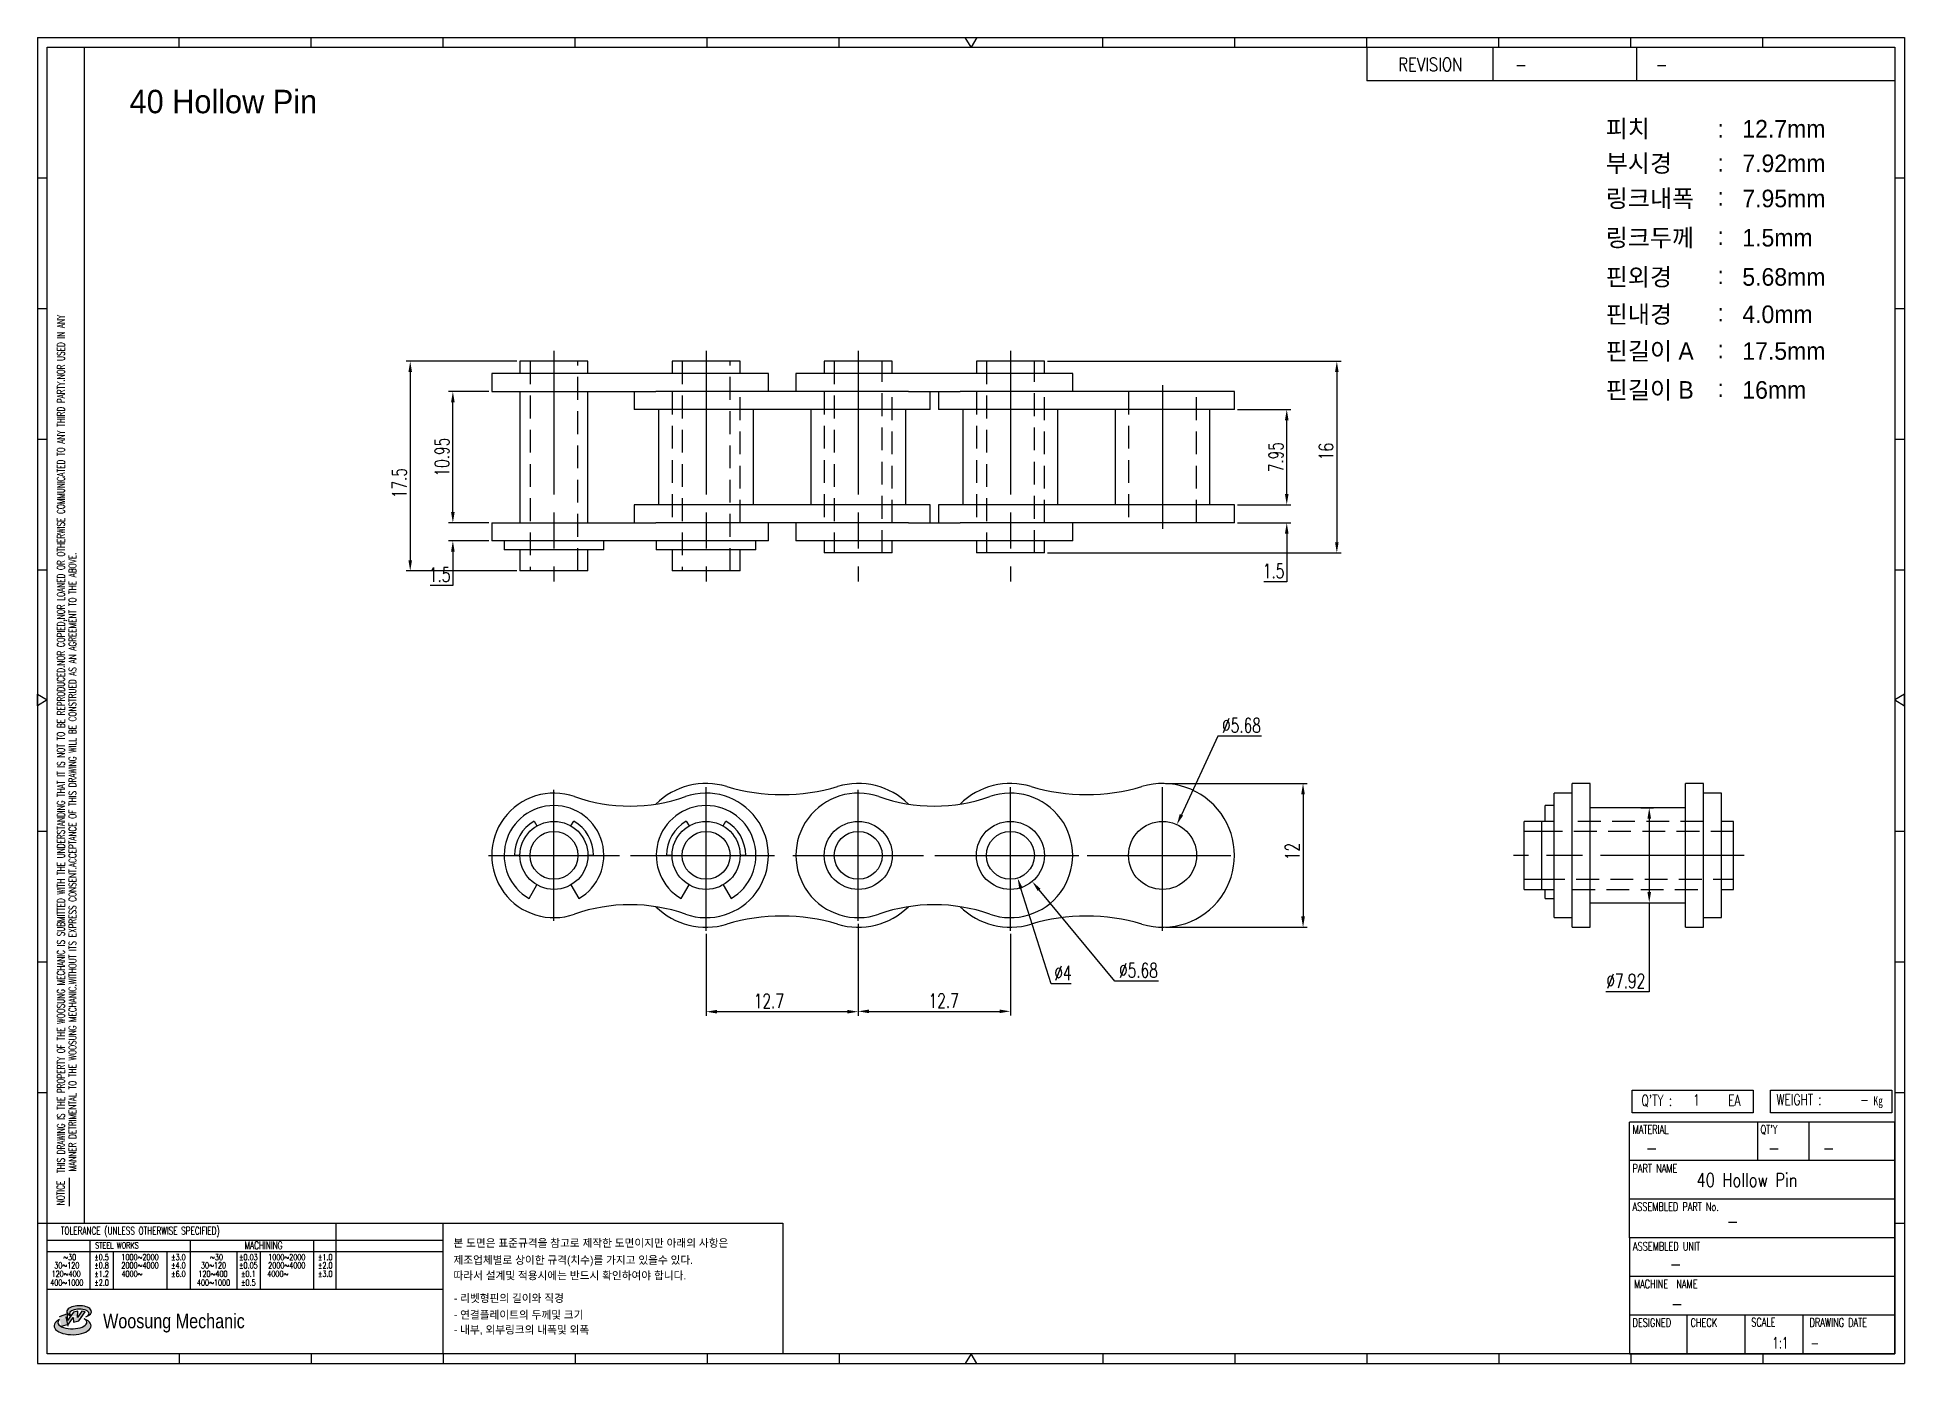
# Model space of a CAD drawing. Header units: millimetres. Extents: x 148 to 303, y 59 to 170.
import ezdxf
from ezdxf.enums import TextEntityAlignment as Align

# ---------------------------------------------------------------- set-up
doc = ezdxf.new("R2010")
doc.units = ezdxf.units.MM
doc.linetypes.add('AM_ISO08W050', pattern=[18, 12, -1.5, 3, -1.5])
doc.linetypes.add('HIDDEN', pattern=[9.525, 6.35, -3.175])
doc.layers.get('Defpoints').update_dxf_attribs({"color": 80})
doc.layers.add('CL1', color=140, linetype='AM_ISO08W050', lineweight=25)
for name, color, linetype in [('HL', 3, 'HIDDEN'), ('S-DIM', 7, 'Continuous'), ('TITLE', 7, 'Continuous'), ('도면레이아웃', 7, 'Continuous')]:
    doc.layers.add(name, color=color, linetype=linetype)
doc.styles.add('HAN', font='ROMANS.shx', dxfattribs={"width": 0.7, "bigfont": 'whgtxt.shx'})
doc.styles.add('HKD_ST2', font='romans.shx', dxfattribs={"width": 0.7, "height": 4, "bigfont": '@extfont2.shx'})
doc.styles.add('HSG', font='SIMPLEX.shx', dxfattribs={"width": 0.7, "bigfont": 'HSG.shx'})
doc.styles.add('MtXpl_', font='Gulim.ttf')
doc.styles.add('SLDTEXTSTYLE4', font='arial.ttf', dxfattribs={"width": 0.8})
doc.dimstyles.new('AP0.5', dxfattribs={"dimscale": 0.5, "dimtxt": 2.4, "dimasz": 1.8, "dimexe": 0.7, "dimexo": 0.5, "dimgap": 0.6, "dimtad": 1, "dimtoh": 1, "dimrnd": 0.01, "dimzin": 9, "dimdsep": 46, "dimtxsty": 'HSG', "dimcen": 0, "dimclrd": 251, "dimclre": 251, "dimclrt": 60, "dimazin": 2, "dimtp": 1, "dimtm": 1, "dimtfac": 0.5, "dimtofl": 0, "dimtmove": 0, "dimatfit": 3, "dimfxl": 0, "dimtvp": 1, "dimtolj": 2, "dimlwd": -1, "dimlwe": -1, "dimarcsym": 0})

# ---------------------------------------------------------------- blocks, each defined once
blk = doc.blocks.new('MAST')
at = {"layer": '도면레이아웃'}
h = blk.add_hatch(color=10, dxfattribs=at)
h.paths.add_polyline_path([(1.544, 35.177), (1.554, 34.966), (1.779, 35.034), (2.054, 35.422), (1.908, 35.446), (1.728, 35.167), (1.741, 35.439), (1.547, 35.405), (1.292, 35.041), (1.295, 35.33), (0.943, 35.208), (1.03, 34.8), (1.336, 34.885)])
edge = h.paths.add_edge_path()
edge.add_ellipse((1.795, 35.421), major_axis=(-0.53, 0), ratio=0.487785, start_angle=122.36065, end_angle=403.39574)
edge.add_line((1.411, 35.244), (1.419, 35.261))
edge.add_ellipse((1.798, 35.344), major_axis=(-0.423, 0), ratio=0.444396, start_angle=131.58977, end_angle=386.19408, ccw=False)
edge = h.paths.add_edge_path()
edge.add_ellipse((1.512, 34.815), major_axis=(-0.793, 0), ratio=0.480113, start_angle=314.67633, end_angle=590.85213)
edge.add_ellipse((1.501, 34.958), major_axis=(-0.62, 0), ratio=0.43311, start_angle=331.7024, end_angle=574.42495, ccw=False)
at = {"color": 140}
for p, q in [((0, 90.118), (80.15, 90.118)), ((0, 90.118), (0, 33.191)), ((80.15, 90.118), (80.15, 33.191)), ((57.068, 89.693), (57.068, 88.246)), ((62.47, 89.693), (62.47, 88.246)), ((68.635, 89.693), (68.635, 88.246)), ((79.725, 88.246), (57.068, 88.246)), ((68.449, 43.961), (68.449, 44.936)), ((68.449, 44.936), (73.654, 44.936)), ((73.654, 44.936), (73.654, 43.961)), ((74.39, 43.961), (74.39, 44.936)), ((74.39, 44.936), (79.595, 44.936)), ((79.595, 44.936), (79.595, 43.961)), ((68.336, 38.59), (68.336, 43.563)), ((79.725, 43.563), (68.336, 43.563)), ((73.654, 43.961), (68.449, 43.961)), ((73.827, 43.563), (73.827, 41.905)), ((79.595, 43.961), (74.39, 43.961)), ((76.037, 43.563), (76.037, 41.905)), ((79.725, 38.59), (79.725, 43.563)), ((79.725, 41.905), (68.336, 41.905)), ((79.725, 40.248), (68.336, 40.248)), ((68.336, 38.59), (68.336, 33.616)), ((79.725, 38.59), (68.336, 38.59)), ((79.725, 33.616), (79.725, 38.59)), ((79.725, 36.932), (68.336, 36.932)), ((79.725, 35.274), (68.336, 35.274)), ((70.822, 33.616), (70.822, 35.274)), ((73.309, 33.616), (73.309, 35.274)), ((75.796, 33.616), (75.796, 35.274)), ((0, 33.191), (80.15, 33.191)), ((68.336, 33.616), (79.725, 33.616))]:
    blk.add_line(p, q, dxfattribs=at)
for p, q in [((6.089, 89.693), (6.089, 90.118)), ((11.753, 89.693), (11.753, 90.118)), ((17.418, 89.693), (17.418, 90.118)), ((23.082, 89.693), (23.082, 90.118)), ((28.746, 89.693), (28.746, 90.118)), ((34.411, 89.693), (34.411, 90.118)), ((45.739, 89.693), (45.739, 90.118)), ((51.404, 89.693), (51.404, 90.118)), ((57.068, 89.693), (57.068, 90.118)), ((62.732, 89.693), (62.732, 90.118)), ((68.397, 89.693), (68.397, 90.118)), ((74.061, 89.693), (74.061, 90.118)), ((0, 84.085), (0.425, 84.085)), ((79.725, 84.085), (80.15, 84.085)), ((0, 78.478), (0.425, 78.478)), ((79.725, 78.478), (80.15, 78.478)), ((0, 72.87), (0.425, 72.87)), ((79.725, 72.87), (80.15, 72.87)), ((0, 67.262), (0.425, 67.262)), ((79.725, 67.262), (80.15, 67.262)), ((0, 56.047), (0.425, 56.047)), ((79.725, 56.047), (80.15, 56.047)), ((0, 50.439), (0.425, 50.439)), ((79.725, 50.439), (80.15, 50.439)), ((0, 44.832), (0.425, 44.832)), ((79.725, 44.832), (80.15, 44.832)), ((1.377, 39.947), (1.377, 41.174)), ((0, 39.224), (0.425, 39.224)), ((79.725, 39.224), (80.15, 39.224)), ((6.089, 33.616), (6.089, 33.191)), ((11.753, 33.616), (11.753, 33.191)), ((17.418, 33.616), (17.418, 33.191)), ((23.082, 33.616), (23.082, 33.191)), ((28.746, 33.616), (28.746, 33.191)), ((34.411, 33.616), (34.411, 33.191)), ((45.739, 33.616), (45.739, 33.191)), ((51.404, 33.616), (51.404, 33.191)), ((57.068, 33.616), (57.068, 33.191)), ((62.732, 33.616), (62.732, 33.191)), ((68.397, 33.616), (68.397, 33.191)), ((74.061, 33.616), (74.061, 33.191))]:
    blk.add_line(p, q)
at = {"color": 2}
for p, q in [((2.017, 39.224), (2.017, 89.693)), ((0.425, 39.224), (17.418, 39.224)), ((0.425, 38.487), (17.418, 38.487)), ((2.257, 38.487), (2.257, 36.382)), ((6.557, 38.5), (6.557, 36.382)), ((11.857, 38.487), (11.857, 36.382)), ((12.816, 39.224), (12.816, 36.382)), ((17.418, 33.616), (17.418, 39.224)), ((0.425, 38.012), (17.418, 38.012)), ((3.257, 38.012), (3.257, 36.382)), ((5.557, 38.012), (5.557, 36.382)), ((8.557, 38.012), (8.557, 36.382)), ((9.557, 38.026), (9.557, 36.382)), ((0.425, 36.382), (17.418, 36.382))]:
    blk.add_line(p, q, dxfattribs=at)
for points in [[(40.075, 89.693), (39.83, 90.118), (40.32, 90.118)], [(0.425, 61.679), (0, 61.433), (0, 61.924)], [(79.725, 61.679), (80.15, 61.433), (80.15, 61.924)], [(40.075, 33.616), (39.83, 33.191), (40.32, 33.191)]]:
    blk.add_lwpolyline(points, close=True)
at = {"color": 140}
blk.add_lwpolyline([(0.425, 89.693), (79.725, 89.693), (79.725, 33.616), (0.425, 33.616)], close=True, dxfattribs=at)
at = {"layer": '도면레이아웃'}
for p, q in [((1.295, 35.33), (0.943, 35.208)), ((1.547, 35.405), (1.292, 35.041)), ((1.292, 35.041), (1.295, 35.33)), ((1.741, 35.439), (1.547, 35.405)), ((1.908, 35.446), (1.728, 35.167)), ((1.728, 35.167), (1.741, 35.439)), ((1.779, 35.034), (2.054, 35.422)), ((2.054, 35.422), (1.908, 35.446)), ((1.03, 34.8), (1.336, 34.885)), ((1.224, 35.208), (1.311, 34.8)), ((1.224, 35.208), (1.224, 35.208)), ((1.336, 34.885), (1.544, 35.177)), ((1.419, 35.261), (1.411, 35.244)), ((1.544, 35.177), (1.554, 34.966)), ((1.554, 34.966), (1.779, 35.034))]:
    blk.add_line(p, q, dxfattribs=at)
for centre, major_axis, ratio, start_param, end_param in [((1.795, 35.421), (-0.53, 0), 0.487785, 2.135596, 7.040584), ((1.798, 35.344), (-0.423, 0), 0.444396, 2.296675, 6.740358), ((1.512, 34.815), (-0.793, 0), 0.480113, 5.492138, 10.312315), ((1.501, 34.958), (-0.62, 0), 0.43311, 5.789299, 10.025607)]:
    blk.add_ellipse(centre, major_axis=major_axis, ratio=ratio, start_param=start_param, end_param=end_param, dxfattribs=at)
for s, height, style, width, p in [('REVISION', 0.5806, 'HAN', 0.8, (58.415, 88.664)), ('-', 0.581, 'HAN', 0.8, (63.426, 88.664)), ('-', 0.581, 'HAN', 0.8, (69.468, 88.664)), ("Q'TY : ", 0.4746, 'HKD_ST2', 0.7, (68.857, 44.253)), ('1', 0.475, 'HKD_ST2', 0.7, (71.071, 44.275)), ('EA', 0.4746, 'HKD_ST2', 0.7, (72.578, 44.253)), ('WEIGHT : ', 0.4746, 'HKD_ST2', 0.7, (74.65, 44.286)), ('-', 0.581, 'HAN', 0.8, (69.029, 42.157)), ('-', 0.581, 'HAN', 0.8, (74.289, 42.157)), ('-', 0.581, 'HAN', 0.8, (76.623, 42.157)), ('-', 0.581, 'HAN', 0.8, (72.515, 39.013)), ('-', 0.581, 'HAN', 0.8, (70.067, 37.189)), ('-', 0.581, 'HAN', 0.8, (70.126, 35.48)), ('1:1', 0.4746, 'HKD_ST2', 0.7, (74.458, 33.848)), ('-', 0.475, 'HKD_ST2', 0.7, (76.112, 33.837))]:
    blk.add_text(s, height=height, dxfattribs=dict(style=style, width=width)).set_placement(p)
at = {"color": 6, "style": 'HKD_ST2', "width": 0.7}
for s, p in [(' THIS DRAWING IS THE PROPERTY OF THE WOOSUNG MECHANIC IS SUBMITTED WITH THE UNDERSTANDING THAT IT IS NOT TO BE REPRODUCED.NOR COPIED,NOR LOANED OR OTHERWISE COMMUNICATED TO ANY THIRD PARTY.NOR USED IN ANY', (1.173, 41.217)), ('MANNER DETRIMENTAL TO THE WOOSUNG MECHANIC.WITHOUT ITS EXPRESS CONSENT.ACCEPTANCE OF THIS DRAWING WILL BE CONSTRUED AS AN AGREEMENT TO THE ABOVE.', (1.672, 41.447))]:
    blk.add_text(s, height=0.326266, rotation=90, dxfattribs=at).set_placement(p)
at = {"style": 'HKD_ST2', "width": 0.7}
blk.add_text('-', height=0.475, dxfattribs=at).set_placement((78.613, 44.286), align=Align.RIGHT)
at = {"color": 254, "style": 'HKD_ST2', "width": 0.7}
for s, height, p in [('MATERIAL', 0.3651, (68.474, 43.425)), ("QT'Y", 0.3651, (73.965, 43.425)), ('PART NAME', 0.3651, (68.474, 41.756)), ('ASSEMBLED PART No.', 0.36511, (68.474, 40.109)), ('ASSEMBLED UNIT', 0.36511, (68.49, 38.408)), ('MACHINE  NAME', 0.36511, (68.532, 36.794)), ('DESIGNED', 0.3651, (68.474, 35.136)), ('CHECK', 0.3651, (70.961, 35.136)), ('SCALE', 0.3651, (73.566, 35.153)), ('DRAWING DATE', 0.36511, (76.071, 35.141))]:
    blk.add_text(s, height=height, dxfattribs=at).set_placement(p, align=Align.TOP_LEFT)
at = {"style": 'HKD_ST2', "width": 0.7}
blk.add_text('NOTICE', height=0.3263, rotation=90, dxfattribs=at).set_placement((1.163, 39.988))
blk.add_text('TOLERANCE (UNLESS OTHERWISE SPECIFIED)', height=0.32627, dxfattribs=at).set_placement((4.417, 38.896), align=Align.MIDDLE_CENTER)
at = {"color": 4, "style": 'HKD_ST2', "width": 0.7}
for s, height, p in [('%%12630', 0.261, (1.389, 37.762)), ('1000%%1262000', 0.26101, (4.407, 37.762)), ('%%12630', 0.261, (7.689, 37.762)), ('1000%%1262000', 0.26101, (10.707, 37.762)), ('120%%126400', 0.26101, (1.237, 37.045)), ('30%%126120', 0.261, (1.263, 37.411)), ('4000%%126', 0.261, (4.061, 37.045)), ('2000%%1264000', 0.26101, (4.407, 37.411)), ('120%%126400', 0.26101, (7.537, 37.045)), ('30%%126120', 0.261, (7.563, 37.411)), ('4000%%126', 0.261, (10.321, 37.045)), ('2000%%1264000', 0.26101, (10.707, 37.411)), ('400%%1261000', 0.26101, (1.263, 36.67)), ('400%%1261000', 0.26101, (7.563, 36.67))]:
    blk.add_text(s, height=height, dxfattribs=at).set_placement(p, align=Align.MIDDLE_CENTER)
for s, height, p in [('%%P0.5', 0.261, (2.757, 37.762)), ('STEEL WORKS', 0.26101, (3.416, 38.268)), ('%%P3.0', 0.261, (6.057, 37.762)), ('%%P0.03', 0.261, (9.057, 37.762)), ('MACHINING', 0.3263, (9.707, 38.27)), ('%%P1.0', 0.261, (12.357, 37.762)), ('%%P0.8', 0.261, (2.757, 37.411)), ('%%P1.2', 0.261, (2.757, 37.045)), ('%%P4.0', 0.261, (6.057, 37.411)), ('%%P6.0', 0.261, (6.057, 37.045)), ('%%P0.05', 0.261, (9.057, 37.411)), ('%%P0.1', 0.261, (9.057, 37.045)), ('%%P2.0', 0.261, (12.357, 37.411)), ('%%P3.0', 0.261, (12.357, 37.045)), ('%%P2.0', 0.261, (2.757, 36.67)), ('%%P0.5', 0.261, (9.057, 36.67))]:
    blk.add_text(s, height=height, dxfattribs=at).set_placement(p, align=Align.MIDDLE)
at = {"color": 1, "style": 'SLDTEXTSTYLE4', "width": 0.8}
blk.add_text('Woosung Mechanic', height=0.61957, dxfattribs=at).set_placement((2.822, 34.711))
at = {"layer": 'TITLE', "width": 0.8}
blk.add_text('Kg', height=0.3789, dxfattribs=at).set_placement((78.807, 44.286))
blk = doc.blocks.new('*D2')
at = {"layer": 'Defpoints', "color": 0, "transparency": 16777216}
for p in [(247.54, 130.74), (251.91, 130.74), (247.54, 129.24)]:
    blk.add_point(p, dxfattribs=at)
at = {"layer": 'S-DIM', "color": 251, "transparency": 16777216}
for p, q in [((251.91, 131.64), (251.91, 132.54)), ((247.79, 130.74), (252.26, 130.74)), ((247.79, 129.24), (252.26, 129.24)), ((251.91, 128.34), (251.91, 124.32)), ((251.91, 124.32), (250.01, 124.32))]:
    blk.add_line(p, q, dxfattribs=at)
for points in [[(251.76, 131.64), (252.06, 131.64), (251.91, 130.74)], [(251.76, 128.34), (252.06, 128.34), (251.91, 129.24)]]:
    blk.add_solid(points, dxfattribs=at)
at = {"layer": 'S-DIM', "color": 60, "transparency": 16777216, "insert": (250.81, 125.22), "char_height": 1.2, "attachment_point": 5, "style": 'HSG'}
blk.add_mtext('\\A2;1.5', dxfattribs=at)
blk = doc.blocks.new('*D3')
at = {"layer": 'Defpoints', "color": 0, "transparency": 16777216}
for p in [(247.54, 138.69), (251.91, 138.69), (247.54, 130.74)]:
    blk.add_point(p, dxfattribs=at)
at = {"layer": 'S-DIM', "color": 251, "transparency": 16777216}
for p, q in [((247.79, 138.69), (252.26, 138.69)), ((251.91, 131.64), (251.91, 137.79)), ((247.79, 130.74), (252.26, 130.74))]:
    blk.add_line(p, q, dxfattribs=at)
for points in [[(251.76, 137.79), (252.06, 137.79), (251.91, 138.69)], [(251.76, 131.64), (252.06, 131.64), (251.91, 130.74)]]:
    blk.add_solid(points, dxfattribs=at)
at = {"layer": 'S-DIM', "color": 60, "transparency": 16777216, "insert": (251.01, 134.72), "char_height": 1.2, "attachment_point": 5, "rotation": 90, "style": 'HSG'}
blk.add_mtext('\\A2;7.95', dxfattribs=at)
blk = doc.blocks.new('*D4')
at = {"layer": 'Defpoints', "color": 0, "transparency": 16777216}
for p in [(182.3, 129.24), (185.54, 129.24), (185.54, 127.74)]:
    blk.add_point(p, dxfattribs=at)
at = {"layer": 'S-DIM', "color": 251, "transparency": 16777216}
for p, q in [((182.3, 130.14), (182.3, 131.04)), ((185.29, 129.24), (181.95, 129.24)), ((185.29, 127.74), (181.95, 127.74)), ((182.3, 126.84), (182.3, 124)), ((182.3, 124), (180.4, 124))]:
    blk.add_line(p, q, dxfattribs=at)
for points in [[(182.15, 130.14), (182.45, 130.14), (182.3, 129.24)], [(182.15, 126.84), (182.45, 126.84), (182.3, 127.74)]]:
    blk.add_solid(points, dxfattribs=at)
at = {"layer": 'S-DIM', "color": 60, "transparency": 16777216, "insert": (181.2, 124.9), "char_height": 1.2, "attachment_point": 5, "style": 'HSG'}
blk.add_mtext('\\A2;1.5', dxfattribs=at)
blk = doc.blocks.new('*D5')
at = {"layer": 'Defpoints', "color": 0, "transparency": 16777216}
for p in [(182.3, 140.19), (185.54, 140.19), (185.54, 129.24)]:
    blk.add_point(p, dxfattribs=at)
at = {"layer": 'S-DIM', "color": 251, "transparency": 16777216}
for p, q in [((185.29, 140.19), (181.95, 140.19)), ((182.3, 130.14), (182.3, 139.29)), ((185.29, 129.24), (181.95, 129.24))]:
    blk.add_line(p, q, dxfattribs=at)
for points in [[(182.15, 139.29), (182.45, 139.29), (182.3, 140.19)], [(182.15, 130.14), (182.45, 130.14), (182.3, 129.24)]]:
    blk.add_solid(points, dxfattribs=at)
at = {"layer": 'S-DIM', "color": 60, "transparency": 16777216, "insert": (181.4, 134.72), "char_height": 1.2, "attachment_point": 5, "rotation": 90, "style": 'HSG'}
blk.add_mtext('\\A2;10.95', dxfattribs=at)
blk = doc.blocks.new('*D6')
at = {"layer": 'Defpoints', "color": 0, "transparency": 16777216}
for p in [(216.14, 96.02), (228.84, 95.18), (228.84, 88.46)]:
    blk.add_point(p, dxfattribs=at)
at = {"layer": 'S-DIM', "color": 251, "transparency": 16777216}
for p, q in [((216.14, 95.77), (216.14, 88.11)), ((228.84, 94.93), (228.84, 88.11)), ((217.04, 88.46), (227.94, 88.46))]:
    blk.add_line(p, q, dxfattribs=at)
for points in [[(217.04, 88.61), (217.04, 88.31), (216.14, 88.46)], [(227.94, 88.61), (227.94, 88.31), (228.84, 88.46)]]:
    blk.add_solid(points, dxfattribs=at)
at = {"layer": 'S-DIM', "color": 60, "transparency": 16777216, "insert": (223.27, 89.36), "char_height": 1.2, "attachment_point": 5, "style": 'HSG'}
blk.add_mtext('\\A2;12.7', dxfattribs=at)
blk = doc.blocks.new('*D7')
at = {"layer": 'Defpoints', "color": 0, "transparency": 16777216}
for p in [(228.23, 103.39), (229.45, 99.57)]:
    blk.add_point(p, dxfattribs=at)
at = {"layer": 'S-DIM', "color": 251, "transparency": 16777216}
for p, q in [((232.25, 90.77), (229.72, 98.72)), ((233.91, 90.77), (232.25, 90.77))]:
    blk.add_line(p, q, dxfattribs=at)
blk.add_solid([(229.86, 98.76), (229.58, 98.67), (229.45, 99.57)], dxfattribs=at)
at = {"layer": 'S-DIM', "color": 60, "transparency": 16777216, "insert": (233.23, 91.67), "char_height": 1.2, "attachment_point": 5, "style": 'HSG'}
blk.add_mtext('\\A2;∅4', dxfattribs=at)
blk = doc.blocks.new('*D8')
at = {"layer": 'Defpoints', "color": 0, "transparency": 16777216}
for p in [(227.02, 103.66), (230.66, 99.3)]:
    blk.add_point(p, dxfattribs=at)
at = {"layer": 'S-DIM', "color": 251, "transparency": 16777216}
for p, q in [((237.57, 90.99), (231.23, 98.61)), ((241.19, 90.99), (237.57, 90.99))]:
    blk.add_line(p, q, dxfattribs=at)
blk.add_solid([(231.35, 98.7), (231.12, 98.51), (230.66, 99.3)], dxfattribs=at)
at = {"layer": 'S-DIM', "color": 60, "transparency": 16777216, "insert": (239.53, 91.89), "char_height": 1.2, "attachment_point": 5, "style": 'HSG'}
blk.add_mtext('\\A2;∅5.68', dxfattribs=at)
blk = doc.blocks.new('*D9')
at = {"layer": 'Defpoints', "color": 0, "transparency": 16777216}
for p in [(242.74, 104.05), (240.34, 98.91)]:
    blk.add_point(p, dxfattribs=at)
at = {"layer": 'S-DIM', "color": 251, "transparency": 16777216}
for p, q in [((246.17, 111.43), (243.12, 104.87)), ((249.79, 111.43), (246.17, 111.43))]:
    blk.add_line(p, q, dxfattribs=at)
blk.add_solid([(242.98, 104.93), (243.26, 104.81), (242.74, 104.05)], dxfattribs=at)
at = {"layer": 'S-DIM', "color": 60, "transparency": 16777216, "insert": (248.13, 112.33), "char_height": 1.2, "attachment_point": 5, "style": 'HSG'}
blk.add_mtext('\\A2;∅5.68', dxfattribs=at)
blk = doc.blocks.new('*D10')
at = {"layer": 'Defpoints', "color": 0, "transparency": 16777216}
for p in [(187.9, 142.72), (178.74, 125.22), (187.9, 125.22)]:
    blk.add_point(p, dxfattribs=at)
at = {"layer": 'S-DIM', "color": 251, "transparency": 16777216}
for p, q in [((187.65, 142.72), (178.39, 142.72)), ((178.74, 141.82), (178.74, 126.12)), ((187.65, 125.22), (178.39, 125.22))]:
    blk.add_line(p, q, dxfattribs=at)
for points in [[(178.59, 141.82), (178.89, 141.82), (178.74, 142.72)], [(178.59, 126.12), (178.89, 126.12), (178.74, 125.22)]]:
    blk.add_solid(points, dxfattribs=at)
at = {"layer": 'S-DIM', "color": 60, "transparency": 16777216, "insert": (177.84, 132.55), "char_height": 1.2, "attachment_point": 5, "rotation": 90, "style": 'HSG'}
blk.add_mtext('\\A2;17.5', dxfattribs=at)
blk = doc.blocks.new('*D11')
at = {"layer": 'Defpoints', "color": 0, "transparency": 16777216}
for p in [(231.68, 142.72), (231.68, 126.72), (256.09, 126.72)]:
    blk.add_point(p, dxfattribs=at)
at = {"layer": 'S-DIM', "color": 251, "transparency": 16777216}
for p, q in [((231.93, 142.72), (256.44, 142.72)), ((256.09, 141.82), (256.09, 127.62)), ((231.93, 126.72), (256.44, 126.72))]:
    blk.add_line(p, q, dxfattribs=at)
for points in [[(255.94, 141.82), (256.24, 141.82), (256.09, 142.72)], [(255.94, 127.62), (256.24, 127.62), (256.09, 126.72)]]:
    blk.add_solid(points, dxfattribs=at)
at = {"layer": 'S-DIM', "color": 60, "transparency": 16777216, "insert": (255.19, 135.19), "char_height": 1.2, "attachment_point": 5, "rotation": 90, "style": 'HSG'}
blk.add_mtext('\\A2;16', dxfattribs=at)
blk = doc.blocks.new('*D12')
at = {"layer": 'Defpoints', "color": 0, "transparency": 16777216}
for p in [(281.21, 105.44), (281.21, 97.52), (282.17, 97.52)]:
    blk.add_point(p, dxfattribs=at)
at = {"layer": 'S-DIM', "color": 251, "transparency": 16777216}
for p, q in [((281.46, 105.44), (282.52, 105.44)), ((282.17, 104.54), (282.17, 98.42)), ((281.46, 97.52), (282.52, 97.52)), ((282.17, 97.52), (282.17, 90.1)), ((282.17, 90.1), (278.55, 90.1))]:
    blk.add_line(p, q, dxfattribs=at)
for points in [[(282.02, 104.54), (282.32, 104.54), (282.17, 105.44)], [(282.02, 98.42), (282.32, 98.42), (282.17, 97.52)]]:
    blk.add_solid(points, dxfattribs=at)
at = {"layer": 'S-DIM', "color": 60, "transparency": 16777216, "insert": (280.21, 91), "char_height": 1.2, "attachment_point": 5, "style": 'HSG'}
blk.add_mtext('\\A2;%%c7.92', dxfattribs=at)
blk = doc.blocks.new('*D13')
at = {"layer": 'Defpoints', "color": 0, "transparency": 16777216}
for p in [(241.54, 107.48), (241.54, 95.48), (253.27, 95.48)]:
    blk.add_point(p, dxfattribs=at)
at = {"layer": 'S-DIM', "color": 251, "transparency": 16777216}
for p, q in [((241.79, 107.48), (253.62, 107.48)), ((253.27, 106.58), (253.27, 96.38)), ((241.79, 95.48), (253.62, 95.48))]:
    blk.add_line(p, q, dxfattribs=at)
for points in [[(253.12, 106.58), (253.42, 106.58), (253.27, 107.48)], [(253.12, 96.38), (253.42, 96.38), (253.27, 95.48)]]:
    blk.add_solid(points, dxfattribs=at)
at = {"layer": 'S-DIM', "color": 60, "transparency": 16777216, "insert": (252.37, 101.8), "char_height": 1.2, "attachment_point": 5, "rotation": 90, "style": 'HSG'}
blk.add_mtext('\\A2;12', dxfattribs=at)
blk = doc.blocks.new('*D14')
at = {"layer": 'Defpoints', "color": 0, "transparency": 16777216}
for p in [(203.44, 95.18), (216.14, 96.02), (203.44, 88.43)]:
    blk.add_point(p, dxfattribs=at)
at = {"layer": 'S-DIM', "color": 251, "transparency": 16777216}
for p, q in [((216.14, 95.77), (216.14, 88.08)), ((203.44, 94.93), (203.44, 88.08)), ((215.24, 88.43), (204.34, 88.43))]:
    blk.add_line(p, q, dxfattribs=at)
for points in [[(204.34, 88.58), (204.34, 88.28), (203.44, 88.43)], [(215.24, 88.58), (215.24, 88.28), (216.14, 88.43)]]:
    blk.add_solid(points, dxfattribs=at)
at = {"layer": 'S-DIM', "color": 60, "transparency": 16777216, "insert": (208.68, 89.33), "char_height": 1.2, "attachment_point": 5, "style": 'HSG'}
blk.add_mtext('\\A2;12.7', dxfattribs=at)

msp = doc.modelspace()

# ---------------------------------------------------------------- linework, layer by layer
for p, q in [((193.58, 142.72), (187.9, 142.72)), ((187.9, 142.72), (187.9, 141.695)), ((193.58, 141.695), (193.58, 142.72)), ((206.28, 142.72), (200.6, 142.72)), ((200.6, 142.72), (200.6, 141.695)), ((206.28, 141.695), (206.28, 142.72)), ((218.98, 142.72), (213.3, 142.72)), ((213.3, 142.72), (213.3, 141.695)), ((218.98, 141.695), (218.98, 142.72)), ((231.68, 142.72), (226, 142.72)), ((226, 142.72), (226, 141.695)), ((231.68, 141.695), (231.68, 142.72)), ((185.54, 141.695), (185.54, 140.195)), ((208.64, 141.695), (185.54, 141.695)), ((208.64, 140.195), (208.64, 141.695)), ((210.94, 141.695), (210.94, 140.195)), ((234.04, 141.695), (210.94, 141.695)), ((234.04, 140.195), (234.04, 141.695)), ((185.54, 140.195), (199.238, 140.195)), ((187.9, 140.195), (187.9, 129.245)), ((193.58, 129.245), (193.58, 140.195)), ((197.44, 140.195), (197.44, 138.695)), ((220.343, 140.195), (199.238, 140.195)), ((220.343, 140.195), (224.638, 140.195)), ((222.14, 138.695), (222.14, 140.195)), ((222.84, 140.195), (222.84, 138.695)), ((247.54, 140.195), (224.638, 140.195)), ((247.54, 138.695), (247.54, 140.195)), ((222.14, 138.695), (197.44, 138.695)), ((199.48, 138.695), (199.48, 130.745)), ((207.4, 130.745), (207.4, 138.695)), ((212.18, 138.695), (212.18, 130.745)), ((220.1, 130.745), (220.1, 138.695)), ((247.54, 138.695), (222.84, 138.695)), ((224.88, 138.695), (224.88, 130.745)), ((232.8, 130.745), (232.8, 138.695)), ((237.58, 138.695), (237.58, 130.745)), ((245.5, 130.745), (245.5, 138.695)), ((197.44, 130.745), (197.44, 129.245)), ((222.14, 130.745), (197.44, 130.745)), ((222.14, 129.245), (222.14, 130.745)), ((222.84, 130.745), (222.84, 129.245)), ((247.54, 130.745), (222.84, 130.745)), ((247.54, 129.245), (247.54, 130.745)), ((185.54, 129.245), (199.238, 129.245)), ((185.54, 129.245), (185.54, 127.745)), ((220.343, 129.245), (199.238, 129.245)), ((208.64, 127.745), (208.64, 129.245)), ((210.94, 129.245), (210.94, 127.745)), ((220.343, 129.245), (224.638, 129.245)), ((247.54, 129.245), (224.638, 129.245)), ((234.04, 127.745), (234.04, 129.245)), ((208.64, 127.745), (185.54, 127.745)), ((186.58, 127.745), (186.58, 126.995)), ((194.9, 126.995), (186.58, 126.995)), ((187.9, 126.995), (187.9, 125.22)), ((193.58, 125.22), (193.58, 126.995)), ((194.9, 126.995), (194.9, 127.745)), ((199.28, 127.745), (199.28, 126.995)), ((207.6, 126.995), (199.28, 126.995)), ((200.6, 126.995), (200.6, 125.22)), ((206.28, 125.22), (206.28, 126.995)), ((207.6, 126.995), (207.6, 127.745)), ((234.04, 127.745), (210.94, 127.745)), ((213.3, 127.745), (213.3, 126.72)), ((218.98, 126.72), (213.3, 126.72)), ((218.98, 126.72), (218.98, 127.745)), ((226, 127.745), (226, 126.72)), ((231.68, 126.72), (226, 126.72)), ((231.68, 126.72), (231.68, 127.745)), ((193.58, 125.22), (187.9, 125.22)), ((206.28, 125.22), (200.6, 125.22)), ((275.739, 106.68), (274.239, 106.68)), ((274.239, 96.28), (274.239, 106.68)), ((277.239, 107.48), (275.739, 107.48)), ((275.739, 95.48), (275.739, 107.48)), ((277.239, 95.48), (277.239, 107.48)), ((286.689, 107.48), (285.189, 107.48)), ((285.189, 95.48), (285.189, 107.48)), ((286.689, 95.48), (286.689, 107.48)), ((288.189, 106.68), (286.689, 106.68)), ((288.189, 96.28), (288.189, 106.68)), ((273.489, 104.32), (273.489, 105.64)), ((274.239, 105.64), (273.489, 105.64)), ((285.189, 105.44), (277.239, 105.44)), ((189.088, 104.342), (189.32, 103.94)), ((192.16, 103.94), (192.392, 104.342)), ((201.788, 104.342), (202.02, 103.94)), ((204.86, 103.94), (205.092, 104.342)), ((271.714, 98.64), (271.714, 104.32)), ((273.214, 104.32), (271.714, 104.32)), ((273.214, 98.64), (273.214, 104.32)), ((274.239, 104.32), (273.214, 104.32)), ((289.214, 104.32), (288.189, 104.32)), ((289.214, 98.64), (289.214, 104.32)), ((187.9, 101.48), (187.436, 101.48)), ((194.044, 101.48), (193.58, 101.48)), ((200.6, 101.48), (200.136, 101.48)), ((206.744, 101.48), (206.28, 101.48)), ((188.66, 97.878), (189.32, 99.021)), ((192.16, 99.021), (192.82, 97.878)), ((201.36, 97.878), (202.02, 99.021)), ((204.86, 99.021), (205.52, 97.878)), ((271.714, 98.64), (273.214, 98.64)), ((273.214, 98.64), (274.239, 98.64)), ((273.489, 97.878), (273.489, 98.64)), ((288.189, 98.64), (289.214, 98.64)), ((273.489, 97.878), (274.239, 97.878)), ((277.239, 97.52), (285.189, 97.52)), ((274.239, 96.28), (275.739, 96.28)), ((275.739, 95.48), (277.239, 95.48)), ((285.189, 95.48), (286.689, 95.48)), ((286.689, 96.28), (288.189, 96.28))]:
    msp.add_line(p, q)
at = {"color": 140}
msp.add_lwpolyline([(181.489, 70.784), (209.844, 70.784), (209.844, 59.879), (181.489, 59.879)], close=True, dxfattribs=at)
for centre, radius in [((190.74, 101.48), 2.84), ((190.74, 101.48), 2), ((203.44, 101.48), 2.84), ((203.44, 101.48), 2), ((216.14, 101.48), 2.84), ((216.14, 101.48), 2), ((228.84, 101.48), 2.84), ((228.84, 101.48), 2), ((241.54, 101.48), 2.84)]:
    msp.add_circle(centre, radius)
for centre, radius, start, end in [((190.74, 101.48), 5.2, 70.62527, 289.37473), ((197.09, 119.537), 13.941, 250.62527, 289.37473), ((203.44, 101.48), 6, 73.32821, 134.46038), ((203.44, 101.48), 5.2, 250.62527, 109.37473), ((209.79, 122.684), 16.134, 253.32821, 286.67179), ((216.14, 101.48), 5.2, 70.62527, 289.37473), ((216.14, 101.48), 6, 45.53962, 106.67179), ((222.49, 119.537), 13.941, 250.62527, 289.37473), ((228.84, 101.48), 6, 73.32821, 134.46038), ((228.84, 101.48), 5.2, 250.62527, 109.37473), ((235.19, 122.684), 16.134, 253.32821, 286.67179), ((241.54, 101.48), 6, 253.32821, 106.67179), ((190.74, 101.48), 4.16, 300, 240), ((203.44, 101.48), 4.16, 300, 240), ((190.74, 101.48), 3.304, 120, 180), ((190.74, 101.48), 3.304, 0, 60), ((203.44, 101.48), 3.304, 120, 180), ((203.44, 101.48), 3.304, 0, 60), ((197.09, 83.423), 13.941, 70.62527, 109.37473), ((203.44, 101.48), 6, 225.53962, 286.67179), ((216.14, 101.48), 6, 253.32821, 314.46038), ((222.49, 83.423), 13.941, 70.62527, 109.37473), ((228.84, 101.48), 6, 225.53962, 286.67179), ((209.79, 80.277), 16.134, 73.32821, 106.67179), ((235.19, 80.277), 16.134, 73.32821, 106.67179)]:
    msp.add_arc(centre, radius, start, end)
at = {"layer": 'CL1'}
for p, q in [((190.74, 143.595), (190.74, 124.345)), ((203.44, 143.595), (203.44, 124.345)), ((216.14, 143.595), (216.14, 124.345)), ((228.84, 143.595), (228.84, 124.345)), ((241.54, 140.742), (241.54, 128.697)), ((203.44, 95.18), (203.44, 107.78)), ((228.84, 95.18), (228.84, 107.78)), ((241.54, 95.18), (241.54, 107.78)), ((190.74, 96.02), (190.74, 106.94)), ((216.14, 96.02), (216.14, 106.94)), ((185.28, 101.48), (196.2, 101.48)), ((197.14, 101.48), (209.74, 101.48)), ((210.68, 101.48), (221.6, 101.48)), ((222.54, 101.48), (235.14, 101.48)), ((235.24, 101.48), (247.84, 101.48)), ((290.089, 101.48), (270.839, 101.48))]:
    msp.add_line(p, q, dxfattribs=at)
at = {"layer": 'HL', "linetype": 'HIDDEN', "ltscale": 0.3}
for p, q in [((188.74, 142.72), (188.74, 125.22)), ((192.74, 125.22), (192.74, 142.72)), ((201.44, 142.72), (201.44, 125.22)), ((205.44, 125.22), (205.44, 142.72)), ((214.14, 142.72), (214.14, 126.72)), ((218.14, 126.72), (218.14, 142.72)), ((226.84, 142.72), (226.84, 126.72)), ((230.84, 126.72), (230.84, 142.72)), ((200.6, 140.195), (200.6, 129.245)), ((200.6, 140.195), (200.6, 129.245)), ((206.28, 129.245), (206.28, 140.195)), ((206.28, 129.245), (206.28, 140.195)), ((213.3, 140.195), (213.3, 129.245)), ((213.3, 140.195), (213.3, 129.245)), ((218.98, 129.245), (218.98, 140.195)), ((218.98, 129.245), (218.98, 140.195)), ((226, 140.195), (226, 129.245)), ((226, 140.195), (226, 129.245)), ((231.68, 129.245), (231.68, 140.195)), ((231.68, 129.245), (231.68, 140.195)), ((238.7, 140.195), (238.7, 129.245)), ((244.38, 129.245), (244.38, 140.195)), ((273.214, 103.48), (271.714, 103.48)), ((289.214, 103.48), (273.214, 103.48)), ((286.689, 104.32), (275.739, 104.32)), ((271.714, 99.48), (273.214, 99.48)), ((273.214, 99.48), (289.214, 99.48)), ((275.739, 98.64), (286.689, 98.64))]:
    msp.add_line(p, q, dxfattribs=at)

# ---------------------------------------------------------------- block references
at = {"color": 140, "xscale": 1.944761316450404, "yscale": 1.944761316450404, "zscale": 1.944761316450404}
msp.add_blockref('MAST', (147.616, -5.497), dxfattribs=at)

# ---------------------------------------------------------------- texts
at = {"color": 254, "style": 'MtXpl_'}
for s, height, p in [('40 Hollow Pin', 1.95706, (155.316, 163.425)), ('피치', 1.4678, (278.543, 161.397)), (':', 1.468, (287.859, 161.397)), ('12.7mm', 1.4678, (289.939, 161.397)), ('부시경', 1.4678, (278.543, 158.513)), (':', 1.468, (287.859, 158.546)), ('7.92mm', 1.4678, (289.939, 158.513)), ('링크내폭', 1.4678, (278.543, 155.578)), (':', 1.468, (287.859, 155.715)), ('7.95mm', 1.4678, (289.939, 155.578)), ('링크두께', 1.4678, (278.543, 152.303)), (':', 1.468, (287.859, 152.44)), ('1.5mm', 1.4678, (289.939, 152.303)), ('핀외경', 1.4678, (278.543, 149.029)), (':', 1.468, (287.859, 149.165)), ('5.68mm', 1.4678, (289.939, 149.029)), ('핀내경', 1.4678, (278.543, 145.91)), (':', 1.468, (287.859, 146.047)), ('4.0mm', 1.4678, (289.939, 145.91)), ('핀길이 A', 1.4678, (278.543, 142.843)), (':', 1.468, (287.859, 142.98)), ('17.5mm', 1.4678, (289.939, 142.843)), ('핀길이 B', 1.4678, (278.543, 139.597)), (':', 1.468, (287.859, 139.734)), ('16mm', 1.4678, (289.939, 139.597))]:
    msp.add_text(s, height=height, dxfattribs=at).set_placement(p)
at = {"style": 'HAN', "width": 0.8}
msp.add_text('40 Hollow Pin', height=1.12914, dxfattribs=at).set_placement((286.097, 73.822))
at = {"color": 140, "style": 'MtXpl_'}
for s, p in [('본 도면은 표준규격을 참고로 제작한 도면이지만 아래의 사항은', (182.351, 68.797)), ('제조업체별로 상이한 규격(치수)를 가지고 있을수 있다.', (182.351, 67.378)), ('따라서 설계및 적용시에는 반드시 확인하여야 합니다.', (182.351, 66.085)), ('- 리벳형핀의 길이와 직경', (182.387, 64.191)), ('- 연결플레이트의 두께및 크기', (182.387, 62.802)), ('- 내부, 외부링크의 내폭및 외폭', (182.387, 61.556))]:
    msp.add_text(s, height=0.65235, dxfattribs=at).set_placement(p)

# ---------------------------------------------------------------- dimensions: what is measured, and where the dimension line sits
at = {"layer": 'S-DIM'}
for base, p1, p2, picture, middle in [((178.741, 125.22), (187.9, 142.72), (187.9, 125.22), '*D10', (178.741, 132.55)), ((256.09, 126.72), (231.68, 142.72), (231.68, 126.72), '*D11', (256.09, 135.187)), ((251.907, 130.745), (247.54, 129.245), (247.54, 130.745), '*D2', (250.807, 124.317)), ((182.303, 129.245), (185.54, 127.745), (185.54, 129.245), '*D4', (181.203, 124.001)), ((253.27, 95.48), (241.54, 107.48), (241.54, 95.48), '*D13', (253.27, 101.801))]:
    dim = msp.add_linear_dim(base=base, p1=p1, p2=p2, angle=90, dimstyle='AP0.5', dxfattribs=at)
    dim.commit()
    dim.dimension.update_dxf_attribs({"geometry": picture, "text_midpoint": middle, "dimtype": 128})
for base, p1, p2, picture, middle in [((182.303, 140.195), (185.54, 129.245), (185.54, 140.195), '*D5', (181.403, 134.72)), ((251.907, 138.695), (247.54, 130.745), (247.54, 138.695), '*D3', (251.007, 134.72))]:
    dim = msp.add_linear_dim(base=base, p1=p1, p2=p2, angle=90, dimstyle='AP0.5', override={"dimtmove": 1}, dxfattribs=at)
    dim.commit()
    dim.dimension.update_dxf_attribs({"geometry": picture, "text_midpoint": middle})
for p1, p2, picture, middle in [((240.341, 98.906), (242.739, 104.055), '*D9', (248.135, 111.432)), ((227.023, 103.663), (230.657, 99.298), '*D8', (239.535, 90.988)), ((228.233, 103.386), (229.448, 99.575), '*D7', (233.232, 90.773))]:
    dim = msp.add_diameter_dim_2p(p1=p1, p2=p2, dimstyle='AP0.5', dxfattribs=at)
    dim.commit()
    dim.dimension.update_dxf_attribs({"geometry": picture, "text_midpoint": middle, "dimtype": 131})
dim = msp.add_linear_dim(base=(282.171, 97.52), p1=(281.214, 105.44), p2=(281.214, 97.52), angle=90, text='%%c<>', dimstyle='AP0.5', dxfattribs=at)
dim.commit()
dim.dimension.update_dxf_attribs({"geometry": '*D12', "text_midpoint": (280.211, 90.1), "dimtype": 128})
for base, p2, picture, middle in [((203.44, 88.435), (203.44, 95.18), '*D14', (208.68, 88.435)), ((228.84, 88.462), (228.84, 95.18), '*D6', (223.273, 88.462))]:
    dim = msp.add_linear_dim(base=base, p1=(216.14, 96.02), p2=p2, dimstyle='AP0.5', dxfattribs=at)
    dim.commit()
    dim.dimension.update_dxf_attribs({"geometry": picture, "text_midpoint": middle, "dimtype": 128})

doc.saveas('drawing.dxf')
